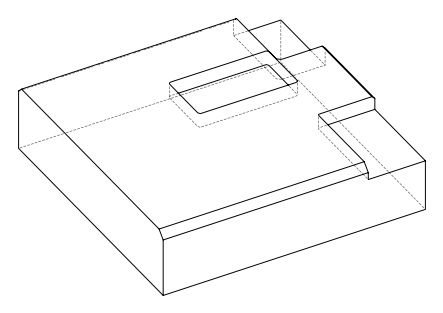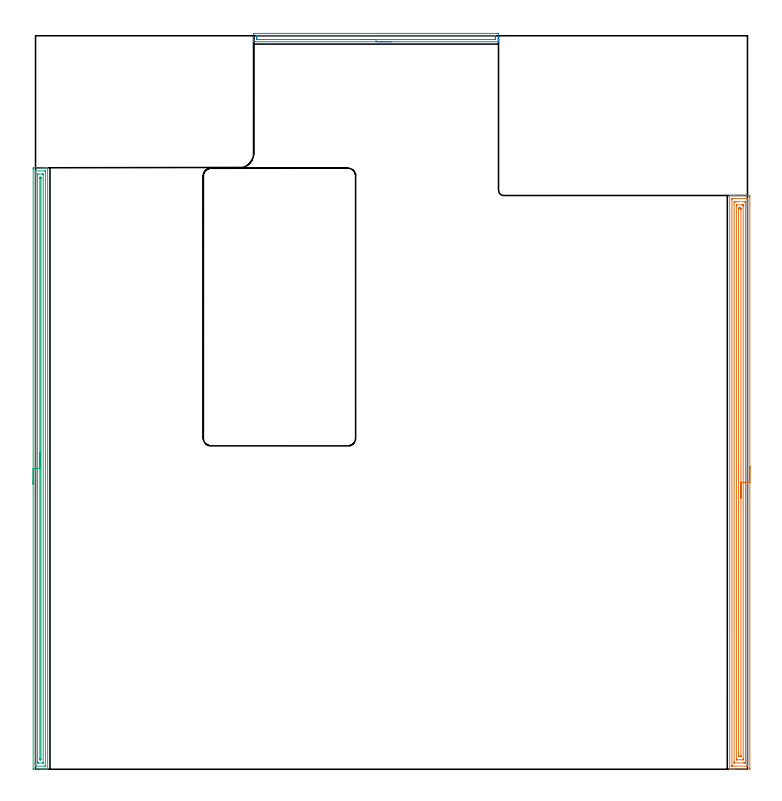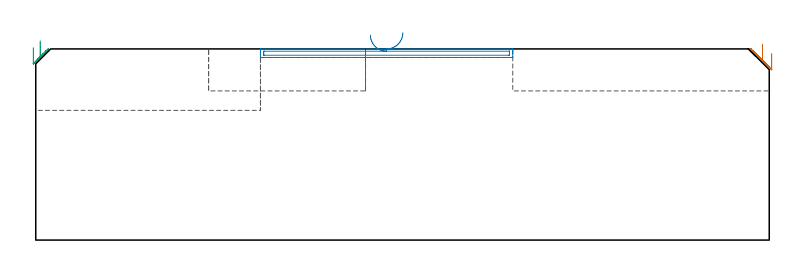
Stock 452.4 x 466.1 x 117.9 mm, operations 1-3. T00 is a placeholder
(PLAN: 6 operations, 3 tool changes, 278 min)
(1 AREA_MILL | FG_CHAMFER_SURFACE | UGT0205_001 | 14.83 min | 30426 mm3)
(2 AREA_MILL_1 | FG_CHAMFER_SURFACE_1 | UGT0205_001 | 2.68 min | 2275 mm3)
(3 AREA_MILL_2 | FG_CHAMFER_SURFACE_2 | UGT0205_001 | 12.41 min | 16519 mm3)
(4 MILL_CORNER_NOTCH_RECTANGULAR | CORNER_NOTCH_RECTANGULAR | NXT0201_008 | Follow Part, ap 1.5, ae 75% | 149.97 min | 415225 mm3)
(5 MILL_CORNER_NOTCH_RECTANGULAR_1 | CORNER_NOTCH_RECTANGULAR_1 | NXT0201_012 | Follow Part, ap 4, ae 75% | 23.95 min | 439741 mm3)
(6 MILL_RECTANGULAR_POCKET | POCKET_RECTANGULAR_STRAIGHT | NXT0201_009 | Follow Part, ap 2, ae 75% | 74.2 min | 441673 mm3)
(TOOL UGT0205_001 | Chamfer Mill 20 x 3 x 45 deg. | D20 FL50 Z2)
(TOOL NXT0201_008 | ENDMILL 6mm [2P460-0600-NA 1630] | D6 FL26 Z6)
(TOOL NXT0201_012 | ENDMILL 16mm [2P460-1600-NA 1630] | D16 FL38 Z6)
(TOOL NXT0201_009 | ENDMILL 8mm [2P460-0800-NA 1630] | D8 FL26 Z6)
(OP 1 AREA_MILL)
G17 G21 G94 G90
T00 M6
G54
G17 G0 G90 X453.9 Y192.3 S1061 M3
G43 Z127.9 H0
Z115.1
G94 G1 Y192.262 Z114.228 F250.
Y192.148 Z113.364
Y191.959 Z112.512
Y191.697 Z111.68
Y191.363 Z110.874
Y190.96 Z110.1
Y190.492 Z109.364
Y189.96 Z108.672
Y189.371 Z108.029
Y188.728 Z107.44
Y188.036 Z106.908
Y187.3 Z106.44
Y186.526 Z106.037
Y185.72 Z105.703
Y184.888 Z105.441
Y184.036 Z105.252
Y183.172 Z105.138
Y182.3 Z105.1
Y0.611
X453.897 Y0.316 Z105.102
X453.892 Y0.01 Z105.106
X453.581 Y0. Z105.416
X444.378 Z114.617
X443.813 Z115.183
X443.485 Z115.511
X442.921 Z116.075
X442.593 Z116.402
X441.542 Z117.457
X441.156 Y0.004 Z117.836
X441.115 Y0.007 Z117.876
X441.103 Y0.009 Z117.888
X441.1 Y0.164 Z117.9
Y364.436
X441.103 Y364.59 Z117.888
X441.154 Y364.592 Z117.837
X441.542 Y364.6 Z117.457
X441.937 Z117.063
X442.593 Z116.402
X443.814 Z115.183
X444.378 Z114.617
X452.689 Z106.308
X453.299 Y364.597 Z105.698
X453.892 Y364.593 Z105.106
X453.893 Y364.584 Z105.104
X453.898 Y363.989 Z105.102
X453.9 Y363.388 Z105.1
Y182.3
X452.486 Z106.514
Y2.317
X452.484 Y2.238 Z106.516
X452.479 Y2.081 Z106.521
X452.474 Y2.009 Z106.526
X452.456 Y2.006 Z106.544
X452.407 Y2.003 Z106.593
X451.91 Y2. Z107.09
X442.989 Z116.011
X442.593 Y2.003 Z116.407
X442.538 Y2.006 Z116.462
X442.526 Y2.009 Z116.474
X442.521 Y2.055 Z116.479
X442.517 Y2.159 Z116.483
X442.515 Y2.317 Z116.485
X442.514 Y2.396 Z116.486
Y362.283
X442.516 Y362.362 Z116.484
X442.521 Y362.519 Z116.479
X442.526 Y362.591 Z116.474
X442.544 Y362.594 Z116.456
X442.593 Y362.597 Z116.407
X443.09 Y362.6 Z115.91
X452.011 Z106.989
X452.407 Y362.597 Z106.593
X452.463 Y362.594 Z106.537
X452.474 Y362.591 Z106.526
X452.479 Y362.545 Z106.521
X452.483 Y362.441 Z106.517
X452.485 Y362.283 Z106.515
X452.486 Y362.204 Z106.514
Y182.3
X451.072 Z107.928
X451.071 Y4.626 Z107.929
X451.07 Y4.182 Z107.93
X451.067 Y4.07 Z107.933
X451.065 Y4.022 Z107.935
X450.986 Y4.01 Z108.014
X450.802 Y4.002 Z108.198
X450.623 Y4.001 Z108.377
X449.912 Y4. Z109.088
X444.196 Y4.001 Z114.804
X444.075 Y4.003 Z114.925
X443.978 Y4.01 Z115.022
X443.935 Y4.015 Z115.065
X443.933 Y4.033 Z115.067
X443.931 Y4.182 Z115.069
X443.929 Y4.631 Z115.071
X443.928 Y5.075 Z115.072
X443.929 Y359.974 Z115.071
X443.93 Y360.418 Z115.07
X443.933 Y360.53 Z115.067
X443.935 Y360.578 Z115.065
X444.015 Y360.59 Z114.985
X444.198 Y360.598 Z114.802
X444.378 Y360.599 Z114.622
X445.088 Y360.6 Z113.912
X450.804 Y360.599 Z108.196
X450.925 Y360.597 Z108.075
X451.022 Y360.59 Z107.978
X451.065 Y360.585 Z107.935
X451.067 Y360.567 Z107.933
X451.069 Y360.418 Z107.931
X451.071 Y359.969 Z107.929
X451.072 Y359.525 Z107.928
Y182.3
X449.657 Z109.343
Y6.86
X449.656 Y6.042 Z109.344
X449.654 Y6.016 Z109.346
X449.651 Y6.01 Z109.349
X449.643 Y6.006 Z109.357
X449.59 Y6.002 Z109.41
X449.483 Y6.001 Z109.517
X449.268 Y6. Z109.732
X446.162 Z112.838
X445.717 Y6.001 Z113.283
X445.511 Y6.002 Z113.489
X445.408 Y6.006 Z113.592
X445.359 Y6.01 Z113.641
X445.349 Y6.018 Z113.651
X445.343 Y6.86 Z113.657
Y357.74
X445.344 Y358.558 Z113.656
X445.346 Y358.584 Z113.654
X445.349 Y358.59 Z113.651
X445.357 Y358.594 Z113.643
X445.41 Y358.598 Z113.59
X445.517 Y358.599 Z113.483
X445.732 Y358.6 Z113.268
X448.838 Z110.162
X449.283 Y358.599 Z109.717
X449.489 Y358.598 Z109.511
X449.592 Y358.594 Z109.408
X449.641 Y358.59 Z109.359
X449.651 Y358.582 Z109.349
X449.652 Y358.565 Z109.348
X449.657 Y357.813 Z109.343
Y182.3
X448.243 Z110.757
Y8.646
X448.242 Y8.35 Z110.758
X448.238 Y8.052 Z110.762
X448.236 Y8.018 Z110.764
X448.226 Y8.01 Z110.774
X448.188 Y8.006 Z110.812
X448.107 Y8.002 Z110.893
X447.946 Y8.001 Z111.054
X447.699 Y8. Z111.301
X447.054 Y8.001 Z111.946
X446.804 Y8.004 Z112.196
X446.769 Y8.01 Z112.231
X446.764 Y8.019 Z112.236
X446.761 Y8.046 Z112.239
X446.758 Y8.646 Z112.242
X446.757 Y8.943 Z112.243
Y355.954
X446.758 Y356.25 Z112.242
X446.762 Y356.548 Z112.238
X446.764 Y356.582 Z112.236
X446.774 Y356.59 Z112.226
X446.812 Y356.594 Z112.188
X446.893 Y356.598 Z112.107
X447.054 Y356.599 Z111.946
X447.301 Y356.6 Z111.699
X447.946 Y356.599 Z111.054
X448.196 Y356.596 Z110.804
X448.231 Y356.59 Z110.769
X448.236 Y356.581 Z110.764
X448.239 Y356.554 Z110.761
X448.242 Y355.954 Z110.758
X448.243 Y355.657 Z110.757
Y182.3
Y181.428 Z110.795
Y180.564 Z110.909
Y179.712 Z111.098
Y178.88 Z111.36
Y178.074 Z111.694
Y177.3 Z112.097
Y176.564 Z112.565
Y175.872 Z113.096
Y175.229 Z113.686
Y174.64 Z114.329
Y174.108 Z115.021
Y173.64 Z115.757
Y173.237 Z116.531
Y172.903 Z117.337
Y172.641 Z118.169
Y172.452 Z119.02
Y172.338 Z119.885
Y172.3 Z120.757
G0 Z127.9
M5
M2
(OP 2 AREA_MILL_1)
G17 G21 G94 G90
T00 M6
G54
G17 G0 G90 X226.4 Y462.3 S1061 M3
G43 Z127.9 H0
G94 G1 X226.362 Z127.028 F250.
X226.248 Z126.163
X226.059 Z125.312
X225.797 Z124.48
X225.463 Z123.674
X225.06 Z122.9
X224.592 Z122.164
X224.06 Z121.472
X223.471 Z120.829
X222.828 Z120.24
X222.136 Z119.708
X221.4 Z119.24
X220.626 Z118.837
X219.82 Z118.503
X218.988 Z118.241
X218.136 Z118.052
X217.272 Z117.938
X216.4 Z117.9
X138.759
X138.61 Y462.306 Z117.893
X138.6 Y462.618 Z117.581
Y463.001 Z117.199
Y463.628 Z116.567
Y464.823 Z115.374
Y465.391 Z114.803
Y466.869 Z113.327
X138.603 Y467.153 Z113.043
X138.61 Y467.591 Z112.605
X138.758 Y467.595 Z112.602
X139.205 Y467.6 Z112.6
X293.142
X293.595 Y467.599 Z112.601
X294.042 Y467.595 Z112.602
X294.19 Y467.591 Z112.605
X294.2 Y467.153 Z113.043
Y465.391 Z114.803
Y464.823 Z115.374
Y464.509 Z115.687
Y463.942 Z116.254
Y463.628 Z116.567
Y462.617 Z117.582
X294.19 Y462.306 Z117.893
X294.041 Y462.3 Z117.9
X216.4
Y463.714 Z116.486
X140.99 Y463.715 Z116.485
X140.901 Y463.716 Z116.484
X140.628 Y463.721 Z116.479
X140.61 Y463.81 Z116.39
X140.603 Y464.01 Z116.19
X140.601 Y464.509 Z115.691
X140.6 Y464.894 Z115.306
Y465.391 Z114.809
X140.601 Y465.775 Z114.425
X140.608 Y466.16 Z114.04
X140.61 Y466.18 Z114.02
X140.614 Y466.182 Z114.018
X140.638 Y466.184 Z114.016
X140.688 Y466.185 Z114.015
X140.789 Y466.186 Z114.014
X291.81 Y466.185 Z114.015
X291.899 Y466.184 Z114.016
X292.172 Y466.179 Z114.021
X292.19 Y466.09 Z114.11
X292.197 Y465.89 Z114.31
X292.199 Y465.391 Z114.809
X292.2 Y465.006 Z115.194
Y464.509 Z115.691
X292.199 Y464.125 Z116.075
X292.192 Y463.74 Z116.46
X292.19 Y463.72 Z116.48
X292.186 Y463.718 Z116.482
X292.162 Y463.716 Z116.484
X292.112 Y463.715 Z116.485
X292.011 Y463.714 Z116.486
X216.4
X215.528 Z116.524
X214.664 Z116.638
X213.812 Z116.827
X212.98 Z117.089
X212.174 Z117.423
X211.4 Z117.826
X210.664 Z118.294
X209.972 Z118.825
X209.329 Z119.415
X208.74 Z120.058
X208.208 Z120.75
X207.74 Z121.486
X207.337 Z122.26
X207.003 Z123.066
X206.741 Z123.898
X206.552 Z124.749
X206.438 Z125.614
X206.4 Z126.486
G0 Z127.9
M5
M2
(OP 3 AREA_MILL_2)
G17 G21 G94 G90
T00 M6
G54
G17 G0 G90 X-1.5 Y181.1 S1061 M3
G43 Z127.9 H0
Z118.7
G94 G1 Y181.138 Z117.828 F250.
Y181.252 Z116.963
Y181.441 Z116.112
Y181.703 Z115.28
Y182.037 Z114.474
Y182.44 Z113.7
Y182.908 Z112.964
Y183.44 Z112.272
Y184.029 Z111.629
Y184.672 Z111.039
Y185.364 Z110.508
Y186.1 Z110.04
Y186.874 Z109.637
Y187.68 Z109.303
Y188.512 Z109.041
Y189.364 Z108.852
Y190.228 Z108.738
Y191.1 Z108.7
Y381.267
X-1.499 Y381.57 Z108.701
X-1.494 Y382.155 Z108.704
X-1.492 Y382.192 Z108.706
X-0.911 Y382.197 Z109.287
X-0.283 Y382.2 Z109.915
X4.437 Z114.632
X5.854 Z116.051
X6.219 Z116.415
X6.95 Z117.149
X7.217 Z117.417
X7.643 Y382.193 Z117.835
X7.697 Y382.19 Z117.888
X7.7 Y382.017 Z117.9
Y0.183
X7.697 Y0.01 Z117.888
X7.643 Y0.007 Z117.835
X7.217 Y0. Z117.417
X6.95 Z117.149
X6.219 Z116.415
X4.963 Z115.16
X3.546 Z113.741
X-1.174 Z109.023
X-1.492 Y0.01 Z108.706
X-1.499 Y0.326 Z108.699
Y0.334
X-1.5 Y191.1 Z108.7
X-0.086 Z110.114
Y379.914
X-0.084 Y380.047 Z110.116
X-0.081 Y380.136 Z110.119
X-0.078 Y380.192 Z110.122
X-0.071 Y380.193 Z110.129
X-0.02 Y380.196 Z110.18
X0.455 Y380.2 Z110.655
X5.804 Y380.199 Z116.004
X6.219 Y380.192 Z116.419
X6.272 Y380.19 Z116.472
X6.28 Y379.98 Z116.48
X6.284 Y379.848 Z116.484
X6.285 Y379.781 Z116.485
X6.286 Y379.715 Z116.486
X6.285 Y2.286 Z116.485
X6.284 Y2.153 Z116.484
X6.281 Y2.065 Z116.481
X6.278 Y2.008 Z116.478
X6.271 Y2.007 Z116.471
X6.219 Y2.004 Z116.419
X5.745 Y2. Z115.945
X0.396 Y2.001 Z110.596
X-0.02 Y2.008 Z110.18
X-0.072 Y2.01 Z110.128
X-0.081 Y2.22 Z110.119
X-0.084 Y2.352 Z110.116
X-0.085 Y2.419 Z110.115
X-0.086 Y2.485 Z110.114
Y191.1
X1.328 Z111.528
X1.329 Y378.102 Z111.529
X1.33 Y378.156 Z111.53
X1.332 Y378.182 Z111.532
X1.334 Y378.188 Z111.534
X1.351 Y378.19 Z111.551
X1.558 Y378.199 Z111.758
X4.231 Y378.2 Z114.431
X4.437 Y378.199 Z114.637
X4.643 Y378.195 Z114.843
X4.781 Y378.19 Z114.981
X4.865 Y378.182 Z115.065
X4.867 Y378.138 Z115.067
X4.869 Y377.993 Z115.069
X4.871 Y377.557 Z115.071
Y4.098
X4.87 Y4.044 Z115.07
X4.868 Y4.018 Z115.068
X4.866 Y4.012 Z115.066
X4.849 Y4.01 Z115.049
X4.642 Y4.001 Z114.842
X1.969 Y4. Z112.169
X1.763 Y4.001 Z111.963
X1.557 Y4.005 Z111.757
X1.419 Y4.01 Z111.619
X1.335 Y4.018 Z111.535
X1.333 Y4.062 Z111.533
X1.331 Y4.207 Z111.531
X1.329 Y4.643 Z111.529
X1.328 Y191.1 Z111.528
X2.743 Z112.943
Y375.399
X2.745 Y376.114 Z112.945
X2.747 Y376.166 Z112.947
X2.749 Y376.189 Z112.949
X2.77 Y376.191 Z112.97
X2.879 Y376.196 Z113.079
X3.1 Y376.198 Z113.3
X3.321 Y376.196 Z113.521
X3.43 Y376.191 Z113.63
X3.451 Y376.189 Z113.651
X3.453 Y376.166 Z113.653
X3.454 Y376.116 Z113.654
X3.457 Y375.399 Z113.657
Y375.31
Y6.173
X3.456 Y6.086 Z113.656
X3.453 Y6.034 Z113.653
X3.451 Y6.011 Z113.651
X3.43 Y6.009 Z113.63
X3.321 Y6.004 Z113.521
X3.1 Y6.002 Z113.3
X2.879 Y6.004 Z113.079
X2.77 Y6.009 Z112.97
X2.749 Y6.011 Z112.949
X2.747 Y6.034 Z112.947
X2.745 Y6.084 Z112.945
X2.743 Y6.801 Z112.943
Y6.89
Y191.1
Y191.972 Z112.981
Y192.836 Z113.095
Y193.688 Z113.283
Y194.52 Z113.546
Y195.326 Z113.88
Y196.1 Z114.282
Y196.836 Z114.751
Y197.528 Z115.282
Y198.171 Z115.872
Y198.76 Z116.515
Y199.292 Z117.207
Y199.76 Z117.943
Y200.163 Z118.716
Y200.497 Z119.522
Y200.759 Z120.354
Y200.948 Z121.206
Y201.062 Z122.071
Y201.1 Z122.943
G0 Z127.9
M5
M2
